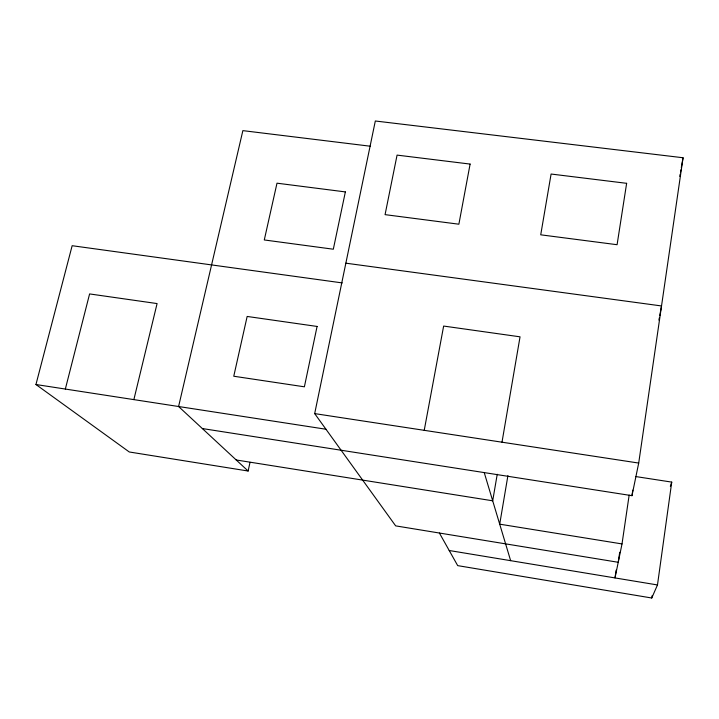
<?xml version="1.0" encoding="UTF-8"?>
<svg xmlns="http://www.w3.org/2000/svg" width="719" height="719" viewBox="0 0 719 719"><rect width="100%" height="100%" fill="white"/><g stroke="black" fill="none" stroke-linecap="round" stroke-linejoin="round"><path stroke-width="1.08" d="M439.399 533.031L457.697 565.628L651.747 598.001L657.481 584.951L671.735 482.107L635.479 476.517M651.747 598.001L652.052 595.799M202.345 428.551L631.974 495.679L632.783 490.133M631.974 495.679L638.706 463.063L683.05 157.749L375.318 120.999L314.679 413.605L395.666 525.877L618.232 562.285L619.697 552.291M616.138 570.149L615.006 577.923L622.016 543.932L629.161 495.058M507.911 475.636L499.705 524.169L622.016 543.932M501.997 442.194L520.044 336.825L443.641 326.058L424.228 430.322M497.233 474.279L492.695 500.801L236.218 459.98M679.77 176.371L680.156 174.187M680.542 171.994L680.929 169.801M681.315 167.608L683.05 157.749M658.901 320.081L659.305 317.915M659.709 315.74L661.525 305.952L345.848 263.181M342.217 282.909L72.152 245.709L35.95 384.521L129.285 451.981L248.127 471.017L250.023 462.308M133.869 399.611L157.084 303.571L89.596 293.927L65.339 389.051M670.342 486.278L671.735 482.107M370.213 146.209L242.869 130.633L178.591 406.514L248.127 471.017M314.679 413.605L638.706 463.063M35.95 384.521L325.95 429.234M449.213 550.511L657.481 584.951M484.238 472.599L510.643 560.667M626.635 183.318L617.091 244.712L540.724 234.816L551.096 174.034L626.635 183.318M470.109 164.076L458.875 224.202L385.069 214.639L397.068 155.106L470.109 164.076M317.079 326.444L304.389 386.813L233.765 376.235L247.156 316.45L317.079 326.444M345.363 191.91L333.319 249.214L264.286 239.957L276.995 183.183L345.363 191.91"/></g></svg>
